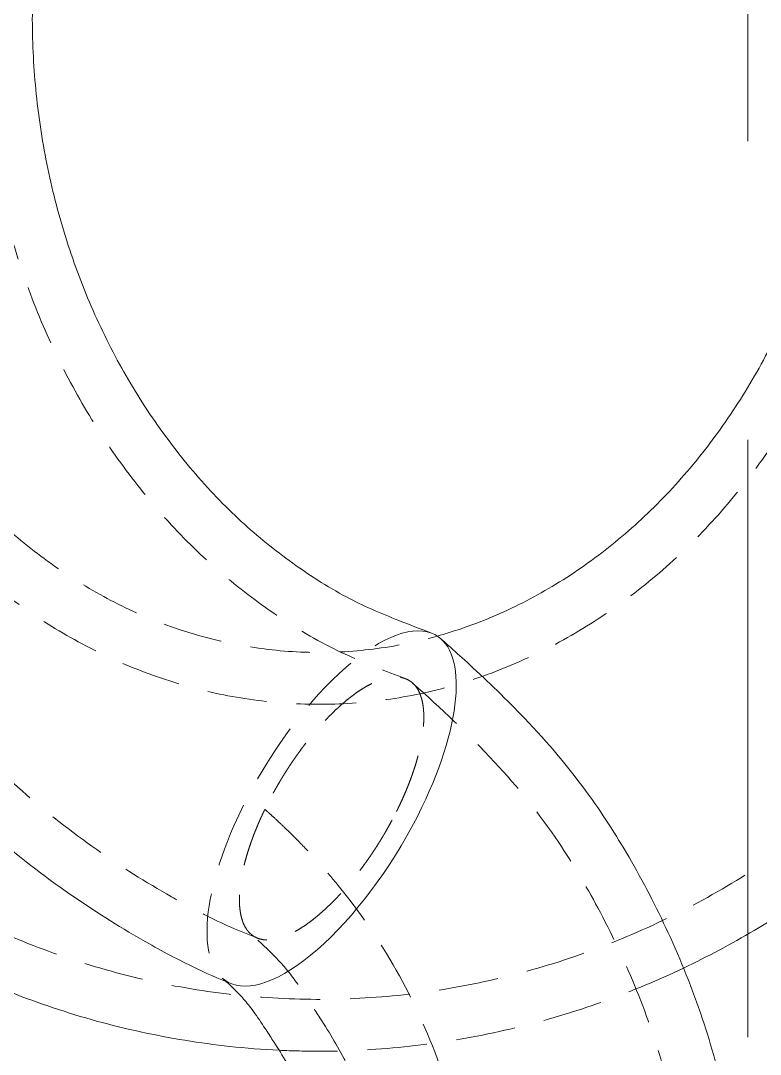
# Model space of a CAD drawing. Header units: millimetres. Extents: x -46397 to 283259, y -8690 to 23983.
# Drawn here: x 128287.3 to 128349.2, y 6925.8 to 7012.3 of the extents above; entities that cross this region are included whole.
import ezdxf

# ---------------------------------------------------------------- set-up
doc = ezdxf.new("R2010")
doc.units = ezdxf.units.MM
doc.linetypes.add('HIDDENX2', pattern=[0.75, 0.5, -0.25])

# ---------------------------------------------------------------- blocks, each defined once
blk = doc.blocks.new('A$C3d023de0')
at = {"color": 3, "linetype": 'HIDDENX2', "lineweight": 0, "ltscale": 100, "extrusion": (0, 1, 0)}
blk.add_line((600, 1954.614), (600, 454.614), dxfattribs=at)
blk = doc.blocks.new('q kjekjas ad')
at = {"color": 1, "linetype": 'HIDDENX2', "lineweight": 0, "ltscale": 10}
for start_param, end_param in [(3.211922, 4.950929), (-1.332257, 0.070329)]:
    blk.add_ellipse((-4434.788, 1698.754), major_axis=(-8.776, -14.477), ratio=0.389491, start_param=start_param, end_param=end_param, dxfattribs=at)
at = {"color": 2, "linetype": 'Continuous', "lineweight": 0, "ltscale": 10}
for start_param, end_param in [(1.809336, 3.211922), (0.070329, 1.809336)]:
    blk.add_ellipse((-4434.788, 1698.754), major_axis=(-8.776, -14.477), ratio=0.389491, start_param=start_param, end_param=end_param, dxfattribs=at)
for points, knots in [([(-4443.146, 1684.073), (-4444.282, 1684.508), (-4445.373, 1685.001), (-4447.857, 1686.21), (-4449.236, 1686.952), (-4452.672, 1688.923), (-4454.703, 1690.203), (-4458.901, 1693.117), (-4461.053, 1694.783), (-4465.042, 1698.245), (-4466.896, 1700.026), (-4470.516, 1703.829), (-4472.279, 1705.863), (-4475.637, 1710.126), (-4477.232, 1712.365), (-4480.171, 1716.944), (-4481.523, 1719.286), (-4484.025, 1724.106), (-4485.175, 1726.592), (-4487.262, 1731.682), (-4488.198, 1734.293), (-4489.833, 1739.582), (-4490.534, 1742.267), (-4491.696, 1747.68), (-4492.159, 1750.415), (-4492.843, 1755.907), (-4493.065, 1758.671), (-4493.268, 1764.194), (-4493.249, 1766.961), (-4492.968, 1772.456), (-4492.707, 1775.191), (-4491.948, 1780.604), (-4491.448, 1783.287), (-4490.217, 1788.565), (-4489.484, 1791.165), (-4487.795, 1796.255), (-4486.835, 1798.75), (-4484.704, 1803.6), (-4483.53, 1805.96), (-4480.978, 1810.518), (-4479.599, 1812.722), (-4476.654, 1816.943), (-4475.085, 1818.967), (-4471.778, 1822.804), (-4470.037, 1824.623), (-4466.405, 1828.036), (-4464.51, 1829.635), (-4460.594, 1832.585), (-4458.571, 1833.943), (-4454.417, 1836.402), (-4452.283, 1837.509), (-4447.939, 1839.452), (-4445.725, 1840.294), (-4441.241, 1841.706), (-4438.966, 1842.279), (-4434.392, 1843.148), (-4432.086, 1843.448), (-4427.468, 1843.77), (-4425.152, 1843.795), (-4420.54, 1843.572), (-4418.238, 1843.324), (-4413.677, 1842.559), (-4411.413, 1842.042), (-4406.947, 1840.745), (-4404.739, 1839.963), (-4400.412, 1838.146), (-4398.287, 1837.107), (-4394.14, 1834.786), (-4392.114, 1833.498), (-4388.19, 1830.691), (-4386.289, 1829.168), (-4382.628, 1825.902), (-4380.866, 1824.153), (-4377.509, 1820.457), (-4375.911, 1818.504), (-4372.895, 1814.414), (-4371.474, 1812.271), (-4368.832, 1807.827), (-4367.608, 1805.52), (-4365.37, 1800.769), (-4364.355, 1798.319), (-4362.548, 1793.308), (-4361.753, 1790.741), (-4360.396, 1785.524), (-4359.832, 1782.868), (-4358.94, 1777.496), (-4358.611, 1774.774), (-4358.195, 1769.303), (-4358.107, 1766.547), (-4358.172, 1761.031), (-4358.326, 1758.263), (-4358.875, 1752.757), (-4359.27, 1750.011), (-4360.297, 1744.568), (-4360.932, 1741.865), (-4362.432, 1736.54), (-4363.3, 1733.912), (-4365.26, 1728.758), (-4366.355, 1726.227), (-4368.76, 1721.295), (-4370.072, 1718.888), (-4372.899, 1714.231), (-4374.417, 1711.973), (-4377.641, 1707.635), (-4379.352, 1705.548), (-4382.943, 1701.576), (-4384.828, 1699.685), (-4388.751, 1696.119), (-4390.796, 1694.44), (-4395.013, 1691.318), (-4397.191, 1689.871), (-4401.353, 1687.405), (-4403.326, 1686.353), (-4405.336, 1685.395)], [0, 0, 0, 0, 3.736782, 3.736782, 8.690877, 8.690877, 16.285142, 16.285142, 24.7727, 24.7727, 32.741422, 32.741422, 41.031425, 41.031425, 49.425377, 49.425377, 57.629031, 57.629031, 65.89181, 65.89181, 74.223387, 74.223387, 82.53415, 82.53415, 90.835663, 90.835663, 99.143593, 99.143593, 107.458696, 107.458696, 115.761181, 115.761181, 124.069663, 124.069663, 132.364349, 132.364349, 140.660202, 140.660202, 148.934648, 148.934648, 157.19508, 157.19508, 165.431309, 165.431309, 173.630004, 173.630004, 181.794581, 181.794581, 189.902224, 189.902224, 197.967987, 197.967987, 205.972631, 205.972631, 213.938901, 213.938901, 221.860338, 221.860338, 229.761023, 229.761023, 237.650324, 237.650324, 245.544846, 245.544846, 253.465518, 253.465518, 261.415214, 261.415214, 269.417684, 269.417684, 277.461278, 277.461278, 285.56635, 285.56635, 293.710295, 293.710295, 301.905818, 301.905818, 310.129192, 310.129192, 318.383666, 318.383666, 326.65743, 326.65743, 334.941, 334.941, 343.241528, 343.241528, 351.539374, 351.539374, 359.849184, 359.849184, 368.153056, 368.153056, 376.465547, 376.465547, 384.771554, 384.771554, 393.080456, 393.080456, 401.381504, 401.381504, 409.674384, 409.674384, 417.958751, 417.958751, 426.22026, 426.22026, 434.468223, 434.468223, 442.681364, 442.681364, 449.750441, 449.750441, 449.750441, 449.750441]), ([(-4439.187, 1678.512), (-4440.568, 1678.579), (-4441.948, 1678.686), (-4445.822, 1679.106), (-4448.311, 1679.512), (-4453.239, 1680.59), (-4455.683, 1681.263), (-4460.492, 1682.869), (-4462.863, 1683.803), (-4467.512, 1685.921), (-4469.794, 1687.109), (-4474.239, 1689.721), (-4476.406, 1691.149), (-4480.606, 1694.231), (-4482.642, 1695.889), (-4486.556, 1699.413), (-4488.439, 1701.283), (-4492.03, 1705.214), (-4493.742, 1707.28), (-4496.976, 1711.581), (-4498.501, 1713.822), (-4501.344, 1718.448), (-4502.666, 1720.839), (-4505.094, 1725.746), (-4506.202, 1728.267), (-4508.19, 1733.403), (-4509.073, 1736.024), (-4510.604, 1741.337), (-4511.254, 1744.036), (-4512.314, 1749.474), (-4512.726, 1752.219), (-4513.308, 1757.726), (-4513.478, 1760.495), (-4513.576, 1766.018), (-4513.504, 1768.778), (-4513.12, 1774.263), (-4512.807, 1776.993), (-4511.945, 1782.384), (-4511.394, 1785.052), (-4510.063, 1790.292), (-4509.281, 1792.87), (-4507.496, 1797.917), (-4506.489, 1800.391), (-4504.261, 1805.198), (-4503.037, 1807.536), (-4500.396, 1812.024), (-4498.977, 1814.178), (-4495.966, 1818.299), (-4494.37, 1820.272), (-4490.982, 1824.056), (-4489.176, 1825.869), (-4485.461, 1829.192), (-4483.555, 1830.712), (-4479.643, 1833.541), (-4477.633, 1834.866), (-4473.961, 1836.974), (-4472.049, 1837.939), (-4470.541, 1838.519)], [487.002271, 487.002271, 487.002271, 487.002271, 491.446747, 491.446747, 499.52563, 499.52563, 507.620648, 507.620648, 515.724669, 515.724669, 523.86068, 523.86068, 532.015976, 532.015976, 540.207314, 540.207314, 548.422614, 548.422614, 556.665861, 556.665861, 564.932935, 564.932935, 573.211754, 573.211754, 581.511744, 581.511744, 589.811149, 589.811149, 598.125079, 598.125079, 606.432974, 606.432974, 614.747888, 614.747888, 623.056614, 623.056614, 631.370281, 631.370281, 639.675133, 639.675133, 647.964596, 647.964596, 656.270969, 656.270969, 664.572003, 664.572003, 672.78997, 672.78997, 680.981042, 680.981042, 689.309319, 689.309319, 697.364517, 697.364517, 705.44689, 705.44689, 711.420081, 711.420081, 711.420081, 711.420081]), ([(-4425.942, 1713.187), (-4425.272, 1713.375), (-4424.605, 1713.581), (-4422.2, 1714.401), (-4420.477, 1715.128), (-4417.13, 1716.829), (-4415.497, 1717.804), (-4412.357, 1719.977), (-4410.843, 1721.176), (-4407.959, 1723.778), (-4406.581, 1725.181), (-4403.985, 1728.168), (-4402.76, 1729.756), (-4400.487, 1733.083), (-4399.432, 1734.828), (-4397.513, 1738.442), (-4396.643, 1740.317), (-4395.102, 1744.164), (-4394.428, 1746.143), (-4393.288, 1750.162), (-4392.82, 1752.212), (-4392.096, 1756.337), (-4391.839, 1758.422), (-4391.54, 1762.587), (-4391.497, 1764.674), (-4391.621, 1768.81), (-4391.79, 1770.865), (-4392.33, 1774.9), (-4392.702, 1776.887), (-4393.639, 1780.75), (-4394.205, 1782.636), (-4395.513, 1786.269), (-4396.259, 1788.024), (-4397.904, 1791.366), (-4398.808, 1792.959), (-4400.749, 1795.957), (-4401.791, 1797.367), (-4403.986, 1799.986), (-4405.144, 1801.196), (-4407.549, 1803.401), (-4408.8, 1804.396), (-4411.37, 1806.165), (-4412.695, 1806.938), (-4415.407, 1808.261), (-4416.796, 1808.806), (-4419.625, 1809.664), (-4421.068, 1809.971), (-4423.992, 1810.34), (-4425.482, 1810.396), (-4428.479, 1810.244), (-4429.992, 1810.031), (-4432.996, 1809.33), (-4434.489, 1808.843), (-4437.409, 1807.602), (-4438.841, 1806.853), (-4441.602, 1805.108), (-4442.941, 1804.116), (-4445.491, 1801.913), (-4446.712, 1800.703), (-4449.013, 1798.085), (-4450.101, 1796.677), (-4452.123, 1793.681), (-4453.064, 1792.09), (-4454.775, 1788.756), (-4455.55, 1787.008), (-4456.915, 1783.388), (-4457.509, 1781.51), (-4458.501, 1777.657), (-4458.901, 1775.675), (-4459.495, 1771.647), (-4459.69, 1769.594), (-4459.869, 1765.461), (-4459.853, 1763.373), (-4459.607, 1759.202), (-4459.377, 1757.111), (-4458.706, 1752.971), (-4458.263, 1750.914), (-4457.175, 1746.878), (-4456.527, 1744.891), (-4455.038, 1741.02), (-4454.193, 1739.129), (-4452.328, 1735.497), (-4451.304, 1733.749), (-4449.094, 1730.41), (-4447.904, 1728.812), (-4445.369, 1725.778), (-4444.015, 1724.343), (-4441.236, 1721.749), (-4439.808, 1720.578), (-4436.771, 1718.362), (-4435.149, 1717.318), (-4432.157, 1715.719), (-4430.726, 1715.109), (-4428.279, 1714.142), (-4427.357, 1713.791), (-4426.43, 1713.435)], [163.287336, 163.287336, 163.287336, 163.287336, 165.834441, 165.834441, 172.520937, 172.520937, 179.121616, 179.121616, 185.621, 185.621, 192.040478, 192.040478, 198.407051, 198.407051, 204.732681, 204.732681, 211.031282, 211.031282, 217.321416, 217.321416, 223.60642, 223.60642, 229.887517, 229.887517, 236.171753, 236.171753, 242.462925, 242.462925, 248.75409, 248.75409, 255.051114, 255.051114, 261.366473, 261.366473, 267.692478, 267.692478, 274.049214, 274.049214, 280.468081, 280.468081, 286.95951, 286.95951, 293.571445, 293.571445, 300.370556, 300.370556, 307.368804, 307.368804, 314.577543, 314.577543, 321.915045, 321.915045, 329.192042, 329.192042, 336.276195, 336.276195, 343.137632, 343.137632, 349.795402, 349.795402, 356.306958, 356.306958, 362.734912, 362.734912, 369.104798, 369.104798, 375.432671, 375.432671, 381.747649, 381.747649, 388.052325, 388.052325, 394.344767, 394.344767, 400.638283, 400.638283, 406.926969, 406.926969, 413.208873, 413.208873, 419.506659, 419.506659, 425.777707, 425.777707, 432.075745, 432.075745, 438.487717, 438.487717, 444.689584, 444.689584, 451.256317, 451.256317, 456.953501, 456.953501, 460.240114, 460.240114, 460.240114, 460.240114]), ([(-4425.637, 1712.955), (-4425.635, 1712.953), (-4425.633, 1712.951), (-4425.624, 1712.943), (-4425.618, 1712.937), (-4425.591, 1712.914), (-4425.572, 1712.897), (-4425.493, 1712.827), (-4425.433, 1712.774), (-4425.197, 1712.564), (-4425.02, 1712.407), (-4424.312, 1711.773), (-4423.784, 1711.294), (-4421.683, 1709.357), (-4420.133, 1707.862), (-4416.709, 1704.285), (-4414.877, 1702.122), (-4411.956, 1698.06), (-4410.781, 1696.213), (-4408.51, 1692.252), (-4407.422, 1690.121), (-4405.371, 1685.597), (-4404.421, 1683.186), (-4402.852, 1678.394), (-4402.218, 1676.009), (-4401.233, 1671.28), (-4400.872, 1668.93), (-4400.299, 1663.983), (-4400.097, 1661.377), (-4399.96, 1657.799), (-4399.938, 1656.828), (-4399.938, 1655.857)], [0, 0, 0, 0, 0.009274, 0.009274, 0.037094, 0.037094, 0.120557, 0.120557, 0.370943, 0.370943, 1.122106, 1.122106, 3.375651, 3.375651, 10.139549, 10.139549, 18.798709, 18.798709, 25.468906, 25.468906, 32.743121, 32.743121, 40.570725, 40.570725, 47.980326, 47.980326, 55.10464, 55.10464, 62.937265, 62.937265, 65.849938, 65.849938, 65.849938, 65.849938]), ([(-4433.338, 1655.857), (-4433.338, 1659.031), (-4433.565, 1662.235), (-4434.531, 1667.202), (-4434.979, 1669.069), (-4436.108, 1672.648), (-4436.811, 1674.346), (-4438.296, 1677.104), (-4439.021, 1678.267), (-4439.999, 1679.78), (-4440.223, 1680.123), (-4440.792, 1680.993), (-4441.13, 1681.501), (-4441.715, 1682.285), (-4441.978, 1682.603), (-4442.667, 1683.367), (-4443.12, 1683.813), (-4443.603, 1684.252)], [0, 0, 0, 0, 9.523227, 9.523227, 15.302476, 15.302476, 21.030636, 21.030636, 25.367109, 25.367109, 26.629701, 26.629701, 28.557067, 28.557067, 30.165249, 30.165249, 32.488118, 32.488118, 32.488118, 32.488118])]:
    blk.add_open_spline(points, degree=3, knots=knots, dxfattribs=at)
at = {"color": 1, "linetype": 'HIDDENX2', "lineweight": 0, "ltscale": 10}
for points, knots in [([(-4440.971, 1687.89), (-4442.428, 1688.448), (-4443.995, 1689.138), (-4446.376, 1690.351), (-4447.295, 1690.849), (-4450.336, 1692.58), (-4452.417, 1693.892), (-4456.603, 1696.82), (-4458.698, 1698.461), (-4462.554, 1701.863), (-4464.336, 1703.605), (-4467.823, 1707.337), (-4469.524, 1709.341), (-4472.746, 1713.533), (-4474.267, 1715.729), (-4477.058, 1720.215), (-4478.337, 1722.507), (-4480.696, 1727.23), (-4481.777, 1729.667), (-4483.724, 1734.653), (-4484.59, 1737.209), (-4486.083, 1742.379), (-4486.714, 1744.999), (-4487.739, 1750.282), (-4488.134, 1752.951), (-4488.685, 1758.302), (-4488.842, 1760.991), (-4488.915, 1766.357), (-4488.831, 1769.041), (-4488.427, 1774.362), (-4488.106, 1777.006), (-4487.23, 1782.227), (-4486.673, 1784.809), (-4485.335, 1789.876), (-4484.552, 1792.367), (-4482.767, 1797.224), (-4481.764, 1799.597), (-4479.552, 1804.194), (-4478.34, 1806.425), (-4475.725, 1810.71), (-4474.32, 1812.771), (-4471.333, 1816.698), (-4469.748, 1818.57), (-4466.419, 1822.098), (-4464.672, 1823.759), (-4461.038, 1826.851), (-4459.146, 1828.285), (-4455.252, 1830.901), (-4453.244, 1832.089), (-4449.142, 1834.199), (-4447.043, 1835.126), (-4442.78, 1836.713), (-4440.61, 1837.375), (-4436.24, 1838.422), (-4434.033, 1838.811), (-4429.607, 1839.314), (-4427.383, 1839.429), (-4422.945, 1839.385), (-4420.724, 1839.227), (-4416.313, 1838.641), (-4414.117, 1838.211), (-4409.788, 1837.088), (-4407.647, 1836.393), (-4403.443, 1834.747), (-4401.376, 1833.793), (-4397.342, 1831.638), (-4395.37, 1830.433), (-4391.548, 1827.789), (-4389.695, 1826.345), (-4386.127, 1823.236), (-4384.409, 1821.564), (-4381.139, 1818.021), (-4379.585, 1816.146), (-4376.652, 1812.212), (-4375.271, 1810.147), (-4372.706, 1805.857), (-4371.519, 1803.627), (-4369.35, 1799.028), (-4368.368, 1796.653), (-4366.623, 1791.792), (-4365.858, 1789.299), (-4364.557, 1784.231), (-4364.02, 1781.648), (-4363.18, 1776.425), (-4362.876, 1773.777), (-4362.507, 1768.455), (-4362.441, 1765.775), (-4362.549, 1760.412), (-4362.723, 1757.722), (-4363.31, 1752.372), (-4363.722, 1749.706), (-4364.783, 1744.428), (-4365.432, 1741.808), (-4366.959, 1736.654), (-4367.838, 1734.112), (-4369.817, 1729.139), (-4370.919, 1726.701), (-4373.334, 1721.958), (-4374.649, 1719.648), (-4377.475, 1715.191), (-4378.989, 1713.037), (-4382.199, 1708.91), (-4383.9, 1706.932), (-4387.462, 1703.183), (-4389.328, 1701.406), (-4393.208, 1698.071), (-4395.228, 1696.508), (-4399.396, 1693.617), (-4401.549, 1692.286), (-4405.956, 1689.878), (-4408.216, 1688.796), (-4412.812, 1686.896), (-4415.154, 1686.074), (-4419.886, 1684.703), (-4422.282, 1684.149), (-4427.103, 1683.315), (-4429.535, 1683.034), (-4434.395, 1682.744), (-4436.83, 1682.736), (-4441.685, 1682.99), (-4444.112, 1683.254), (-4448.922, 1684.051), (-4451.311, 1684.584), (-4456.025, 1685.912), (-4458.355, 1686.71), (-4462.929, 1688.558), (-4465.179, 1689.612), (-4469.569, 1691.963), (-4471.714, 1693.262), (-4475.876, 1696.092), (-4477.899, 1697.627), (-4481.793, 1700.909), (-4483.668, 1702.661), (-4487.255, 1706.362), (-4488.969, 1708.318), (-4492.21, 1712.401), (-4493.74, 1714.533), (-4496.6, 1718.949), (-4497.933, 1721.237), (-4500.386, 1725.941), (-4501.51, 1728.363), (-4503.533, 1733.307), (-4504.436, 1735.835), (-4506.012, 1740.969), (-4506.686, 1743.581), (-4507.798, 1748.849), (-4508.237, 1751.512), (-4508.876, 1756.858), (-4509.077, 1759.549), (-4509.238, 1764.918), (-4509.198, 1767.603), (-4508.882, 1772.938), (-4508.604, 1775.596), (-4507.813, 1780.843), (-4507.3, 1783.44), (-4506.045, 1788.538), (-4505.303, 1791.045), (-4503.599, 1795.95), (-4502.635, 1798.354), (-4500.496, 1803.018), (-4499.318, 1805.285), (-4496.774, 1809.628), (-4495.405, 1811.709), (-4492.497, 1815.687), (-4490.955, 1817.589), (-4487.676, 1821.23), (-4485.929, 1822.971), (-4482.332, 1826.147), (-4480.489, 1827.593), (-4476.669, 1830.309), (-4474.69, 1831.591), (-4471.887, 1833.133), (-4471.161, 1833.508), (-4469.998, 1834.048), (-4469.582, 1834.23), (-4469.053, 1834.439), (-4468.963, 1834.473), (-4468.759, 1834.552), (-4468.633, 1834.601), (-4468.387, 1834.695), (-4468.267, 1834.741), (-4468.148, 1834.787)], [0, 0, 0, 0, 5.168767, 5.168767, 8.494414, 8.494414, 16.316634, 16.316634, 24.651506, 24.651506, 32.400611, 32.400611, 40.514911, 40.514911, 48.681598, 48.681598, 56.646036, 56.646036, 64.687646, 64.687646, 72.78762, 72.78762, 80.857924, 80.857924, 88.931761, 88.931761, 97.008113, 97.008113, 105.092506, 105.092506, 113.163775, 113.163775, 121.239416, 121.239416, 129.306948, 129.306948, 137.363803, 137.363803, 145.414438, 145.414438, 153.436933, 153.436933, 161.446436, 161.446436, 169.424804, 169.424804, 177.382569, 177.382569, 185.287582, 185.287582, 193.143438, 193.143438, 200.962432, 200.962432, 208.732506, 208.732506, 216.485728, 216.485728, 224.222502, 224.222502, 231.962094, 231.962094, 239.706495, 239.706495, 247.48316, 247.48316, 255.306263, 255.306263, 263.175714, 263.175714, 271.106766, 271.106766, 279.046392, 279.046392, 287.026008, 287.026008, 295.026826, 295.026826, 303.058301, 303.058301, 311.105773, 311.105773, 319.16225, 319.16225, 327.234982, 327.234982, 335.30307, 335.30307, 343.383544, 343.383544, 351.456769, 351.456769, 359.537456, 359.537456, 367.613105, 367.613105, 375.685896, 375.685896, 383.756708, 383.756708, 391.811423, 391.811423, 399.862187, 399.862187, 407.88606, 407.88606, 415.909143, 415.909143, 423.921172, 423.921172, 431.906713, 431.906713, 439.863748, 439.863748, 447.786791, 447.786791, 455.69731, 455.69731, 463.587166, 463.587166, 471.485972, 471.485972, 479.379216, 479.379216, 487.285305, 487.285305, 495.213501, 495.213501, 503.158951, 503.158951, 511.137958, 511.137958, 519.134367, 519.134367, 527.168319, 527.168319, 535.207925, 535.207925, 543.255555, 543.255555, 551.314602, 551.314602, 559.380076, 559.380076, 567.460405, 567.460405, 575.535204, 575.535204, 583.62058, 583.62058, 591.696832, 591.696832, 599.782144, 599.782144, 607.857629, 607.857629, 615.919222, 615.919222, 623.99819, 623.99819, 632.072605, 632.072605, 640.064771, 640.064771, 648.044076, 648.044076, 656.165248, 656.165248, 664.016637, 664.016637, 672.032002, 672.032002, 674.758867, 674.758867, 676.232648, 676.232648, 676.543742, 676.543742, 677.043742, 677.043742, 677.517039, 677.517039, 677.517039, 677.517039]), ([(-4454.567, 1813.535), (-4456.198, 1812.922), (-4457.755, 1812.388), (-4460.06, 1811.403), (-4460.985, 1810.933), (-4463.026, 1809.727), (-4464.111, 1808.994), (-4466.442, 1807.244), (-4467.679, 1806.2), (-4470.211, 1803.781), (-4471.502, 1802.368), (-4473.879, 1799.394), (-4474.975, 1797.843), (-4477.03, 1794.546), (-4477.99, 1792.79), (-4479.717, 1789.14), (-4480.49, 1787.242), (-4481.835, 1783.34), (-4482.411, 1781.33), (-4483.361, 1777.219), (-4483.736, 1775.11), (-4484.27, 1770.842), (-4484.43, 1768.675), (-4484.533, 1764.323), (-4484.475, 1762.129), (-4484.142, 1757.756), (-4483.865, 1755.568), (-4483.096, 1751.241), (-4482.603, 1749.094), (-4481.408, 1744.878), (-4480.703, 1742.802), (-4479.097, 1738.763), (-4478.192, 1736.792), (-4476.198, 1732.989), (-4475.104, 1731.15), (-4472.748, 1727.637), (-4471.481, 1725.957), (-4468.797, 1722.785), (-4467.376, 1721.29), (-4464.414, 1718.517), (-4462.868, 1717.235), (-4459.669, 1714.892), (-4458.01, 1713.829), (-4454.602, 1711.938), (-4452.847, 1711.108), (-4449.264, 1709.694), (-4447.429, 1709.11), (-4443.705, 1708.198), (-4441.81, 1707.872), (-4437.995, 1707.488), (-4436.068, 1707.431), (-4432.239, 1707.589), (-4430.326, 1707.805), (-4426.537, 1708.504), (-4424.654, 1708.989), (-4420.956, 1710.222), (-4419.133, 1710.971), (-4415.587, 1712.715), (-4413.856, 1713.713), (-4410.518, 1715.933), (-4408.905, 1717.158), (-4405.822, 1719.813), (-4404.346, 1721.245), (-4401.544, 1724.303), (-4400.213, 1725.935), (-4397.728, 1729.358), (-4396.57, 1731.154), (-4394.445, 1734.88), (-4393.474, 1736.815), (-4391.735, 1740.789), (-4390.963, 1742.836), (-4389.631, 1747), (-4389.069, 1749.126), (-4388.161, 1753.418), (-4387.814, 1755.592), (-4387.338, 1759.949), (-4387.21, 1762.141), (-4387.171, 1766.496), (-4387.26, 1768.669), (-4387.652, 1772.954), (-4387.955, 1775.076), (-4388.766, 1779.229), (-4389.276, 1781.268), (-4390.486, 1785.223), (-4391.19, 1787.147), (-4392.772, 1790.844), (-4393.655, 1792.624), (-4395.579, 1796.014), (-4396.624, 1797.628), (-4398.852, 1800.661), (-4400.04, 1802.085), (-4402.534, 1804.724), (-4403.846, 1805.943), (-4406.56, 1808.149), (-4407.966, 1809.139), (-4410.84, 1810.878), (-4412.314, 1811.629), (-4415.324, 1812.897), (-4416.867, 1813.411), (-4420.007, 1814.194), (-4421.61, 1814.459), (-4424.85, 1814.728), (-4426.497, 1814.728), (-4429.776, 1814.456), (-4431.41, 1814.184), (-4434.639, 1813.37), (-4436.239, 1812.828), (-4439.37, 1811.479), (-4440.905, 1810.675), (-4443.872, 1808.821), (-4445.311, 1807.773), (-4448.06, 1805.457), (-4449.376, 1804.189), (-4451.866, 1801.453), (-4453.046, 1799.984), (-4455.251, 1796.859), (-4456.282, 1795.198), (-4458.169, 1791.72), (-4459.029, 1789.897), (-4460.559, 1786.124), (-4461.232, 1784.168), (-4462.377, 1780.155), (-4462.851, 1778.091), (-4463.588, 1773.897), (-4463.852, 1771.759), (-4464.165, 1767.448), (-4464.214, 1765.267), (-4464.093, 1760.9), (-4463.923, 1758.706), (-4463.366, 1754.352), (-4462.977, 1752.183), (-4461.988, 1747.911), (-4461.386, 1745.8), (-4459.979, 1741.668), (-4459.17, 1739.64), (-4457.36, 1735.713), (-4456.357, 1733.808), (-4454.176, 1730.16), (-4452.997, 1728.409), (-4450.466, 1725.054), (-4449.106, 1723.444), (-4446.265, 1720.458), (-4444.78, 1719.078), (-4441.71, 1716.554), (-4440.123, 1715.394), (-4436.81, 1713.258), (-4435.1, 1712.316), (-4431.82, 1710.847), (-4430.232, 1710.241), (-4428.612, 1709.62)], [0, 0, 0, 0, 6.30713, 6.30713, 10.966631, 10.966631, 16.138407, 16.138407, 22.29993, 22.29993, 29.281588, 29.281588, 35.906338, 35.906338, 42.634985, 42.634985, 49.293585, 49.293585, 55.901003, 55.901003, 62.520485, 62.520485, 69.122363, 69.122363, 75.718977, 75.718977, 82.313008, 82.313008, 88.902967, 88.902967, 95.496054, 95.496054, 102.086791, 102.086791, 108.683859, 108.683859, 115.296048, 115.296048, 121.921947, 121.921947, 128.533978, 128.533978, 135.188887, 135.188887, 141.898775, 141.898775, 148.684493, 148.684493, 155.537754, 155.537754, 162.425805, 162.425805, 169.317531, 169.317531, 176.217445, 176.217445, 183.082333, 183.082333, 189.882629, 189.882629, 196.599059, 196.599059, 203.252775, 203.252775, 209.917007, 209.917007, 216.548865, 216.548865, 223.15731, 223.15731, 229.753444, 229.753444, 236.337816, 236.337816, 242.918551, 242.918551, 249.501619, 249.501619, 256.083177, 256.083177, 262.667457, 262.667457, 269.259488, 269.259488, 275.855242, 275.855242, 282.462702, 282.462702, 289.09691, 289.09691, 295.759848, 295.759848, 302.475545, 302.475545, 309.239767, 309.239767, 316.05208, 316.05208, 323.010985, 323.010985, 330.129198, 330.129198, 337.351702, 337.351702, 344.582112, 344.582112, 351.799427, 351.799427, 358.922989, 358.922989, 365.899154, 365.899154, 372.724439, 372.724439, 379.442886, 379.442886, 386.141806, 386.141806, 392.802593, 392.802593, 399.43088, 399.43088, 406.044963, 406.044963, 412.641735, 412.641735, 419.232351, 419.232351, 425.823933, 425.823933, 432.409041, 432.409041, 438.989506, 438.989506, 445.585943, 445.585943, 452.17636, 452.17636, 458.74408, 458.74408, 465.424204, 465.424204, 472.030966, 472.030966, 478.558677, 478.558677, 485.372271, 485.372271, 491.129607, 491.129607, 491.129607, 491.129607]), ([(-4452.153, 1809.805), (-4452.154, 1809.805), (-4452.156, 1809.804), (-4452.161, 1809.802), (-4452.165, 1809.801), (-4452.181, 1809.795), (-4452.193, 1809.79), (-4452.24, 1809.772), (-4452.276, 1809.758), (-4452.418, 1809.704), (-4452.524, 1809.663), (-4452.95, 1809.502), (-4453.267, 1809.383), (-4454.527, 1808.916), (-4455.449, 1808.586), (-4457.111, 1807.95), (-4457.82, 1807.649), (-4459.242, 1806.929), (-4460.018, 1806.473), (-4461.706, 1805.369), (-4462.623, 1804.701), (-4464.735, 1803.007), (-4465.91, 1801.935), (-4468.248, 1799.491), (-4469.409, 1798.097), (-4471.535, 1795.175), (-4472.51, 1793.658), (-4474.322, 1790.427), (-4475.16, 1788.703), (-4476.641, 1785.142), (-4477.29, 1783.3), (-4478.397, 1779.512), (-4478.858, 1777.557), (-4479.577, 1773.569), (-4479.837, 1771.528), (-4480.143, 1767.412), (-4480.192, 1765.329), (-4480.076, 1761.159), (-4479.91, 1759.062), (-4479.368, 1754.901), (-4478.989, 1752.827), (-4478.026, 1748.747), (-4477.439, 1746.734), (-4476.07, 1742.807), (-4475.284, 1740.885), (-4473.529, 1737.171), (-4472.556, 1735.371), (-4470.446, 1731.931), (-4469.304, 1730.284), (-4466.874, 1727.174), (-4465.581, 1725.704), (-4462.867, 1722.963), (-4461.439, 1721.687), (-4458.479, 1719.355), (-4456.94, 1718.294), (-4453.777, 1716.404), (-4452.144, 1715.572), (-4448.809, 1714.145), (-4447.099, 1713.552), (-4443.628, 1712.617), (-4441.861, 1712.276), (-4438.299, 1711.856), (-4436.496, 1711.778), (-4432.888, 1711.892), (-4431.076, 1712.085), (-4428.161, 1712.619), (-4427.048, 1712.877), (-4425.942, 1713.187)], [0, 0, 0, 0, 0.005003, 0.005003, 0.020013, 0.020013, 0.065041, 0.065041, 0.200125, 0.200125, 0.605381, 0.605381, 1.821241, 1.821241, 5.480629, 5.480629, 9.404795, 9.404795, 13.391554, 13.391554, 18.00911, 18.00911, 24.300435, 24.300435, 31.036234, 31.036234, 37.386162, 37.386162, 43.846045, 43.846045, 50.174686, 50.174686, 56.491476, 56.491476, 62.814994, 62.814994, 69.114278, 69.114278, 75.41279, 75.41279, 81.71165, 81.71165, 88.001329, 88.001329, 94.287743, 94.287743, 100.583463, 100.583463, 106.879831, 106.879831, 113.188751, 113.188751, 119.540681, 119.540681, 125.932795, 125.932795, 132.389784, 132.389784, 138.943909, 138.943909, 145.585659, 145.585659, 152.307579, 152.307579, 159.080126, 159.080126, 163.287336, 163.287336, 163.287336, 163.287336]), ([(-4429.354, 1698.513), (-4429.331, 1698.56), (-4429.308, 1698.606), (-4429.285, 1698.652), (-4429.257, 1698.71), (-4429.228, 1698.768), (-4429.201, 1698.825), (-4429.148, 1698.933), (-4429.095, 1699.043), (-4429.043, 1699.155), (-4428.991, 1699.265), (-4428.94, 1699.377), (-4428.888, 1699.49), (-4428.837, 1699.604), (-4428.786, 1699.719), (-4428.735, 1699.835), (-4428.688, 1699.942), (-4428.642, 1700.05), (-4428.596, 1700.16), (-4428.549, 1700.269), (-4428.503, 1700.38), (-4428.458, 1700.492), (-4428.412, 1700.604), (-4428.367, 1700.717), (-4428.323, 1700.831), (-4428.281, 1700.937), (-4428.24, 1701.044), (-4428.2, 1701.152), (-4428.189, 1701.18), (-4428.179, 1701.208), (-4428.168, 1701.237), (-4428.139, 1701.317), (-4428.109, 1701.397), (-4428.08, 1701.478), (-4428.041, 1701.588), (-4428.002, 1701.698), (-4427.965, 1701.81), (-4427.929, 1701.914), (-4427.895, 1702.018), (-4427.861, 1702.123), (-4427.827, 1702.229), (-4427.793, 1702.334), (-4427.761, 1702.441), (-4427.728, 1702.547), (-4427.696, 1702.655), (-4427.665, 1702.762), (-4427.639, 1702.852), (-4427.614, 1702.943), (-4427.589, 1703.034), (-4427.565, 1703.121), (-4427.542, 1703.209), (-4427.52, 1703.297), (-4427.516, 1703.311), (-4427.512, 1703.326), (-4427.508, 1703.34), (-4427.464, 1703.515), (-4427.422, 1703.691), (-4427.383, 1703.867), (-4427.379, 1703.886), (-4427.375, 1703.905), (-4427.37, 1703.924), (-4427.365, 1703.949), (-4427.36, 1703.973), (-4427.355, 1703.997), (-4427.323, 1704.145), (-4427.294, 1704.293), (-4427.267, 1704.441), (-4427.263, 1704.464), (-4427.259, 1704.487), (-4427.254, 1704.511), (-4427.225, 1704.678), (-4427.198, 1704.846), (-4427.175, 1705.012), (-4427.172, 1705.036), (-4427.169, 1705.06), (-4427.166, 1705.083), (-4427.144, 1705.246), (-4427.126, 1705.409), (-4427.111, 1705.57), (-4427.109, 1705.596), (-4427.107, 1705.623), (-4427.104, 1705.649), (-4427.092, 1705.807), (-4427.082, 1705.963), (-4427.077, 1706.117), (-4427.076, 1706.146), (-4427.075, 1706.175), (-4427.075, 1706.204), (-4427.071, 1706.359), (-4427.072, 1706.511), (-4427.077, 1706.661), (-4427.078, 1706.694), (-4427.079, 1706.728), (-4427.081, 1706.761), (-4427.081, 1706.766), (-4427.081, 1706.771), (-4427.082, 1706.776), (-4427.087, 1706.886), (-4427.095, 1706.994), (-4427.106, 1707.101), (-4427.12, 1707.237), (-4427.138, 1707.371), (-4427.16, 1707.5), (-4427.162, 1707.507), (-4427.163, 1707.514), (-4427.164, 1707.521), (-4427.166, 1707.53), (-4427.167, 1707.539), (-4427.169, 1707.548), (-4427.191, 1707.666), (-4427.216, 1707.781), (-4427.245, 1707.893), (-4427.277, 1708.013), (-4427.313, 1708.129), (-4427.354, 1708.24), (-4427.395, 1708.352), (-4427.441, 1708.458), (-4427.491, 1708.56), (-4427.539, 1708.656), (-4427.592, 1708.748), (-4427.649, 1708.834), (-4427.671, 1708.868), (-4427.694, 1708.9), (-4427.717, 1708.932), (-4427.72, 1708.936), (-4427.723, 1708.94), (-4427.726, 1708.944), (-4427.761, 1708.99), (-4427.797, 1709.034), (-4427.834, 1709.077), (-4427.9, 1709.152), (-4427.971, 1709.221), (-4428.046, 1709.285), (-4428.118, 1709.347), (-4428.195, 1709.403), (-4428.276, 1709.453), (-4428.356, 1709.503), (-4428.441, 1709.548), (-4428.529, 1709.586), (-4428.618, 1709.625), (-4428.71, 1709.657), (-4428.805, 1709.683), (-4428.905, 1709.711), (-4429.008, 1709.731), (-4429.115, 1709.745), (-4429.222, 1709.758), (-4429.333, 1709.764), (-4429.448, 1709.764), (-4429.454, 1709.764), (-4429.46, 1709.763), (-4429.466, 1709.763), (-4429.575, 1709.762), (-4429.687, 1709.754), (-4429.801, 1709.74), (-4429.919, 1709.725), (-4430.039, 1709.704), (-4430.161, 1709.676), (-4430.172, 1709.674), (-4430.182, 1709.672), (-4430.192, 1709.669), (-4430.316, 1709.641), (-4430.442, 1709.606), (-4430.57, 1709.564), (-4430.58, 1709.561), (-4430.59, 1709.558), (-4430.601, 1709.554), (-4430.73, 1709.512), (-4430.861, 1709.464), (-4430.993, 1709.409), (-4431.003, 1709.405), (-4431.013, 1709.401), (-4431.023, 1709.397), (-4431.158, 1709.341), (-4431.294, 1709.279), (-4431.432, 1709.211), (-4431.443, 1709.206), (-4431.454, 1709.2), (-4431.466, 1709.194), (-4431.605, 1709.125), (-4431.745, 1709.05), (-4431.886, 1708.969), (-4431.896, 1708.963), (-4431.907, 1708.957), (-4431.918, 1708.951), (-4431.942, 1708.937), (-4431.967, 1708.922), (-4431.992, 1708.908), (-4432.004, 1708.901), (-4432.015, 1708.894), (-4432.026, 1708.887), (-4432.133, 1708.824), (-4432.24, 1708.757), (-4432.347, 1708.688), (-4432.357, 1708.682), (-4432.366, 1708.675), (-4432.376, 1708.669), (-4432.519, 1708.576), (-4432.663, 1708.477), (-4432.807, 1708.373), (-4432.823, 1708.362), (-4432.84, 1708.35), (-4432.856, 1708.338), (-4433.002, 1708.232), (-4433.147, 1708.122), (-4433.292, 1708.008), (-4433.307, 1707.996), (-4433.322, 1707.984), (-4433.337, 1707.973), (-4433.473, 1707.865), (-4433.608, 1707.753), (-4433.743, 1707.639), (-4433.754, 1707.63), (-4433.764, 1707.621), (-4433.775, 1707.612), (-4433.788, 1707.601), (-4433.801, 1707.59), (-4433.814, 1707.578), (-4433.969, 1707.445), (-4434.123, 1707.308), (-4434.276, 1707.167), (-4434.289, 1707.155), (-4434.302, 1707.143), (-4434.315, 1707.131), (-4434.462, 1706.995), (-4434.607, 1706.856), (-4434.752, 1706.714), (-4434.76, 1706.706), (-4434.768, 1706.698), (-4434.776, 1706.69), (-4434.781, 1706.685), (-4434.786, 1706.68), (-4434.791, 1706.675), (-4434.796, 1706.67), (-4434.801, 1706.665), (-4434.806, 1706.661), (-4434.967, 1706.5), (-4435.127, 1706.336), (-4435.285, 1706.17), (-4435.415, 1706.032), (-4435.543, 1705.893), (-4435.67, 1705.752), (-4435.705, 1705.714), (-4435.739, 1705.676), (-4435.773, 1705.637), (-4435.901, 1705.494), (-4436.027, 1705.349), (-4436.151, 1705.203), (-4436.182, 1705.167), (-4436.213, 1705.131), (-4436.243, 1705.094), (-4436.368, 1704.946), (-4436.491, 1704.797), (-4436.611, 1704.648), (-4436.638, 1704.614), (-4436.665, 1704.581), (-4436.692, 1704.547), (-4436.794, 1704.419), (-4436.894, 1704.291), (-4436.993, 1704.164), (-4437, 1704.154), (-4437.008, 1704.144), (-4437.016, 1704.134), (-4437.068, 1704.066), (-4437.12, 1703.998), (-4437.171, 1703.93), (-4437.186, 1703.91), (-4437.202, 1703.889), (-4437.217, 1703.869), (-4437.31, 1703.746), (-4437.401, 1703.622), (-4437.49, 1703.499), (-4437.535, 1703.437), (-4437.58, 1703.375), (-4437.625, 1703.313), (-4437.653, 1703.273), (-4437.681, 1703.234), (-4437.709, 1703.194), (-4437.787, 1703.085), (-4437.863, 1702.975), (-4437.939, 1702.865), (-4437.978, 1702.808), (-4438.018, 1702.751), (-4438.057, 1702.693), (-4438.126, 1702.59), (-4438.196, 1702.487), (-4438.264, 1702.384), (-4438.333, 1702.28), (-4438.401, 1702.175), (-4438.467, 1702.072), (-4438.483, 1702.047), (-4438.499, 1702.022), (-4438.515, 1701.998), (-4438.583, 1701.892), (-4438.649, 1701.787), (-4438.713, 1701.684), (-4438.78, 1701.578), (-4438.844, 1701.474), (-4438.907, 1701.371), (-4438.915, 1701.358), (-4438.923, 1701.344), (-4438.931, 1701.331), (-4438.968, 1701.269), (-4439.005, 1701.209), (-4439.041, 1701.149), (-4439.051, 1701.132), (-4439.061, 1701.115), (-4439.071, 1701.098), (-4439.088, 1701.07), (-4439.105, 1701.041), (-4439.122, 1701.013), (-4439.181, 1700.914), (-4439.238, 1700.817), (-4439.292, 1700.723), (-4439.324, 1700.667), (-4439.356, 1700.612), (-4439.387, 1700.558), (-4439.418, 1700.503), (-4439.449, 1700.449), (-4439.48, 1700.394), (-4439.511, 1700.339), (-4439.542, 1700.284), (-4439.573, 1700.227), (-4439.605, 1700.17), (-4439.637, 1700.112), (-4439.67, 1700.051), (-4439.701, 1699.994), (-4439.733, 1699.936), (-4439.766, 1699.874), (-4439.798, 1699.815), (-4439.831, 1699.753), (-4439.865, 1699.688), (-4439.871, 1699.677), (-4439.877, 1699.666), (-4439.883, 1699.654), (-4439.908, 1699.607), (-4439.934, 1699.557), (-4439.96, 1699.507), (-4439.986, 1699.457), (-4440.012, 1699.407), (-4440.038, 1699.357), (-4440.064, 1699.307), (-4440.089, 1699.258), (-4440.113, 1699.21), (-4440.139, 1699.158), (-4440.164, 1699.108), (-4440.188, 1699.061), (-4440.215, 1699.008), (-4440.24, 1698.957), (-4440.262, 1698.912), (-4440.272, 1698.893), (-4440.281, 1698.874), (-4440.29, 1698.857), (-4440.293, 1698.85), (-4440.296, 1698.844), (-4440.299, 1698.838), (-4440.322, 1698.792), (-4440.34, 1698.755), (-4440.353, 1698.728)], [0.4929321, 0.4929321, 0.4929321, 0.4929321, 0.4960142, 0.4960142, 0.4960142, 0.4999114, 0.4999114, 0.4999114, 0.507314, 0.507314, 0.507314, 0.514612, 0.514612, 0.514612, 0.5219099, 0.5219099, 0.5219099, 0.5286251, 0.5286251, 0.5286251, 0.5353403, 0.5353403, 0.5353403, 0.5420555, 0.5420555, 0.5420555, 0.5482745, 0.5482745, 0.5482745, 0.5499026, 0.5499026, 0.5499026, 0.5544935, 0.5544935, 0.5544935, 0.5607125, 0.5607125, 0.5607125, 0.5665046, 0.5665046, 0.5665046, 0.5722968, 0.5722968, 0.5722968, 0.5780889, 0.5780889, 0.5780889, 0.5829496, 0.5829496, 0.5829496, 0.5876307, 0.5876307, 0.5876307, 0.5883966, 0.5883966, 0.5883966, 0.5977002, 0.5977002, 0.5977002, 0.5987044, 0.5987044, 0.5987044, 0.5999898, 0.5999898, 0.5999898, 0.6077847, 0.6077847, 0.6077847, 0.6090121, 0.6090121, 0.6090121, 0.6178482, 0.6178482, 0.6178482, 0.6191012, 0.6191012, 0.6191012, 0.6277613, 0.6277613, 0.6277613, 0.6291903, 0.6291903, 0.6291903, 0.6376878, 0.6376878, 0.6376878, 0.6392794, 0.6392794, 0.6392794, 0.6478435, 0.6478435, 0.6478435, 0.649766, 0.649766, 0.649766, 0.6500447, 0.6500447, 0.6500447, 0.6564076, 0.6564076, 0.6564076, 0.6645392, 0.6645392, 0.6645392, 0.6649718, 0.6649718, 0.6649718, 0.665535, 0.665535, 0.665535, 0.6729976, 0.6729976, 0.6729976, 0.6810234, 0.6810234, 0.6810234, 0.6890492, 0.6890492, 0.6890492, 0.6966852, 0.6966852, 0.6966852, 0.6996402, 0.6996402, 0.6996402, 0.7000201, 0.7000201, 0.7000201, 0.7043211, 0.7043211, 0.7043211, 0.7119571, 0.7119571, 0.7119571, 0.7193586, 0.7193586, 0.7193586, 0.72676, 0.72676, 0.72676, 0.7341615, 0.7341615, 0.7341615, 0.7418506, 0.7418506, 0.7418506, 0.7495397, 0.7495397, 0.7495397, 0.7499483, 0.7499483, 0.7499483, 0.7572288, 0.7572288, 0.7572288, 0.7646742, 0.7646742, 0.7646742, 0.7653017, 0.7653017, 0.7653017, 0.7727711, 0.7727711, 0.7727711, 0.7733747, 0.7733747, 0.7733747, 0.7808777, 0.7808777, 0.7808777, 0.7814476, 0.7814476, 0.7814476, 0.7890489, 0.7890489, 0.7890489, 0.7896784, 0.7896784, 0.7896784, 0.7973372, 0.7973372, 0.7973372, 0.7979091, 0.7979091, 0.7979091, 0.7992543, 0.7992543, 0.7992543, 0.7998746, 0.7998746, 0.7998746, 0.8056332, 0.8056332, 0.8056332, 0.8061398, 0.8061398, 0.8061398, 0.8138365, 0.8138365, 0.8138365, 0.8147176, 0.8147176, 0.8147176, 0.8224983, 0.8224983, 0.8224983, 0.8232953, 0.8232953, 0.8232953, 0.8305948, 0.8305948, 0.8305948, 0.8311677, 0.8311677, 0.8311677, 0.8318731, 0.8318731, 0.8318731, 0.8402922, 0.8402922, 0.8402922, 0.8410036, 0.8410036, 0.8410036, 0.849117, 0.849117, 0.849117, 0.8495668, 0.8495668, 0.8495668, 0.8498658, 0.8498658, 0.8498658, 0.850134, 0.850134, 0.850134, 0.8592645, 0.8592645, 0.8592645, 0.8668119, 0.8668119, 0.8668119, 0.8688692, 0.8688692, 0.8688692, 0.8765507, 0.8765507, 0.8765507, 0.8784738, 0.8784738, 0.8784738, 0.8863055, 0.8863055, 0.8863055, 0.8880784, 0.8880784, 0.8880784, 0.8948188, 0.8948188, 0.8948188, 0.8953422, 0.8953422, 0.8953422, 0.8989264, 0.8989264, 0.8989264, 0.9000021, 0.9000021, 0.9000021, 0.906501, 0.906501, 0.906501, 0.9097745, 0.9097745, 0.9097745, 0.911861, 0.911861, 0.911861, 0.9176165, 0.9176165, 0.9176165, 0.9206225, 0.9206225, 0.9206225, 0.9260111, 0.9260111, 0.9260111, 0.9314918, 0.9314918, 0.9314918, 0.932808, 0.932808, 0.932808, 0.9384333, 0.9384333, 0.9384333, 0.9442295, 0.9442295, 0.9442295, 0.9449935, 0.9449935, 0.9449935, 0.9484996, 0.9484996, 0.9484996, 0.9494958, 0.9494958, 0.9494958, 0.9511744, 0.9511744, 0.9511744, 0.957179, 0.957179, 0.957179, 0.9607735, 0.9607735, 0.9607735, 0.964368, 0.964368, 0.964368, 0.9679625, 0.9679625, 0.9679625, 0.9715569, 0.9715569, 0.9715569, 0.9749277, 0.9749277, 0.9749277, 0.9781797, 0.9781797, 0.9781797, 0.9787459, 0.9787459, 0.9787459, 0.9811106, 0.9811106, 0.9811106, 0.9834756, 0.9834756, 0.9834756, 0.9858306, 0.9858306, 0.9858306, 0.9883542, 0.9883542, 0.9883542, 0.9912253, 0.9912253, 0.9912253, 0.9924533, 0.9924533, 0.9924533, 0.9929153, 0.9929153, 0.9929153, 0.9962744, 0.9962744, 0.9962744, 0.9962744]), ([(-4428.01, 1709.251), (-4425.655, 1707.153), (-4423.343, 1704.984), (-4419.215, 1700.559), (-4417.398, 1698.297), (-4414.599, 1694.14), (-4413.511, 1692.308), (-4411.379, 1688.332), (-4410.354, 1686.169), (-4408.491, 1681.659), (-4407.664, 1679.297), (-4406.362, 1674.666), (-4405.863, 1672.398), (-4405.097, 1667.823), (-4404.823, 1665.513), (-4404.415, 1660.758), (-4404.281, 1658.307), (-4404.281, 1655.857)], [0, 0, 0, 0, 10.008785, 10.008785, 18.880762, 18.880762, 25.392661, 25.392661, 32.672289, 32.672289, 40.221161, 40.221161, 47.18929, 47.18929, 54.164357, 54.164357, 61.515521, 61.515521, 61.515521, 61.515521]), ([(-4440.377, 1698.679), (-4440.377, 1698.678), (-4440.381, 1698.671), (-4440.387, 1698.657), (-4440.395, 1698.641), (-4440.407, 1698.616), (-4440.422, 1698.584), (-4440.432, 1698.564), (-4440.444, 1698.54), (-4440.456, 1698.514), (-4440.476, 1698.473), (-4440.498, 1698.425), (-4440.523, 1698.373), (-4440.544, 1698.329), (-4440.566, 1698.281), (-4440.589, 1698.231), (-4440.604, 1698.198), (-4440.62, 1698.164), (-4440.636, 1698.129), (-4440.658, 1698.081), (-4440.681, 1698.03), (-4440.704, 1697.98), (-4440.727, 1697.928), (-4440.751, 1697.876), (-4440.773, 1697.825), (-4440.796, 1697.773), (-4440.819, 1697.722), (-4440.84, 1697.673), (-4440.867, 1697.611), (-4440.893, 1697.552), (-4440.917, 1697.495), (-4440.943, 1697.435), (-4440.966, 1697.379), (-4440.989, 1697.324), (-4440.992, 1697.319), (-4440.994, 1697.313), (-4440.997, 1697.307), (-4441.021, 1697.25), (-4441.043, 1697.196), (-4441.065, 1697.142), (-4441.087, 1697.09), (-4441.108, 1697.039), (-4441.128, 1696.988), (-4441.15, 1696.936), (-4441.17, 1696.884), (-4441.191, 1696.832), (-4441.211, 1696.781), (-4441.232, 1696.73), (-4441.252, 1696.677), (-4441.281, 1696.602), (-4441.311, 1696.524), (-4441.342, 1696.444), (-4441.351, 1696.418), (-4441.361, 1696.393), (-4441.371, 1696.367), (-4441.383, 1696.333), (-4441.396, 1696.299), (-4441.409, 1696.265), (-4441.425, 1696.221), (-4441.442, 1696.176), (-4441.458, 1696.131), (-4441.469, 1696.1), (-4441.48, 1696.069), (-4441.491, 1696.038), (-4441.52, 1695.959), (-4441.548, 1695.88), (-4441.575, 1695.8), (-4441.587, 1695.766), (-4441.598, 1695.733), (-4441.61, 1695.699), (-4441.646, 1695.593), (-4441.681, 1695.488), (-4441.715, 1695.383), (-4441.75, 1695.277), (-4441.783, 1695.172), (-4441.816, 1695.066), (-4441.848, 1694.961), (-4441.88, 1694.854), (-4441.911, 1694.748), (-4441.957, 1694.591), (-4442, 1694.432), (-4442.042, 1694.273), (-4442.051, 1694.239), (-4442.06, 1694.206), (-4442.068, 1694.172), (-4442.108, 1694.016), (-4442.146, 1693.858), (-4442.182, 1693.701), (-4442.191, 1693.663), (-4442.199, 1693.625), (-4442.207, 1693.588), (-4442.213, 1693.562), (-4442.218, 1693.536), (-4442.224, 1693.51), (-4442.251, 1693.381), (-4442.277, 1693.252), (-4442.301, 1693.123), (-4442.309, 1693.082), (-4442.316, 1693.041), (-4442.324, 1693), (-4442.354, 1692.826), (-4442.382, 1692.653), (-4442.406, 1692.48), (-4442.408, 1692.462), (-4442.41, 1692.445), (-4442.413, 1692.427), (-4442.435, 1692.259), (-4442.454, 1692.091), (-4442.469, 1691.925), (-4442.47, 1691.904), (-4442.472, 1691.883), (-4442.474, 1691.861), (-4442.487, 1691.699), (-4442.497, 1691.539), (-4442.502, 1691.38), (-4442.503, 1691.356), (-4442.503, 1691.332), (-4442.504, 1691.307), (-4442.508, 1691.153), (-4442.507, 1691), (-4442.502, 1690.851), (-4442.501, 1690.811), (-4442.499, 1690.772), (-4442.497, 1690.733), (-4442.491, 1690.623), (-4442.483, 1690.516), (-4442.473, 1690.41), (-4442.459, 1690.276), (-4442.441, 1690.144), (-4442.419, 1690.015), (-4442.418, 1690.007), (-4442.416, 1689.999), (-4442.415, 1689.991), (-4442.392, 1689.863), (-4442.365, 1689.739), (-4442.333, 1689.619), (-4442.325, 1689.587), (-4442.316, 1689.556), (-4442.307, 1689.525), (-4442.282, 1689.438), (-4442.255, 1689.354), (-4442.225, 1689.272), (-4442.191, 1689.18), (-4442.154, 1689.092), (-4442.114, 1689.008), (-4442.106, 1688.989), (-4442.097, 1688.97), (-4442.087, 1688.952), (-4442.039, 1688.855), (-4441.987, 1688.763), (-4441.93, 1688.677), (-4441.905, 1688.639), (-4441.879, 1688.601), (-4441.851, 1688.565), (-4441.818, 1688.519), (-4441.782, 1688.476), (-4441.745, 1688.434), (-4441.679, 1688.358), (-4441.609, 1688.288), (-4441.534, 1688.224), (-4441.528, 1688.219), (-4441.523, 1688.215), (-4441.517, 1688.21), (-4441.449, 1688.154), (-4441.378, 1688.102), (-4441.304, 1688.056), (-4441.243, 1688.017), (-4441.179, 1687.982), (-4441.113, 1687.951), (-4441.092, 1687.941), (-4441.071, 1687.931), (-4441.051, 1687.922), (-4440.962, 1687.884), (-4440.87, 1687.852), (-4440.774, 1687.826), (-4440.675, 1687.799), (-4440.571, 1687.778), (-4440.464, 1687.765), (-4440.357, 1687.752), (-4440.246, 1687.746), (-4440.131, 1687.747), (-4440.124, 1687.747), (-4440.118, 1687.747), (-4440.111, 1687.747), (-4440.003, 1687.749), (-4439.892, 1687.757), (-4439.777, 1687.771), (-4439.66, 1687.786), (-4439.54, 1687.807), (-4439.417, 1687.834), (-4439.407, 1687.837), (-4439.396, 1687.839), (-4439.386, 1687.841), (-4439.263, 1687.87), (-4439.137, 1687.905), (-4439.008, 1687.946), (-4438.998, 1687.949), (-4438.988, 1687.953), (-4438.978, 1687.956), (-4438.849, 1687.998), (-4438.718, 1688.047), (-4438.585, 1688.101), (-4438.575, 1688.105), (-4438.565, 1688.109), (-4438.556, 1688.113), (-4438.421, 1688.169), (-4438.286, 1688.231), (-4438.148, 1688.298), (-4438.137, 1688.304), (-4438.125, 1688.31), (-4438.113, 1688.316), (-4437.975, 1688.385), (-4437.835, 1688.459), (-4437.694, 1688.54), (-4437.683, 1688.546), (-4437.673, 1688.552), (-4437.662, 1688.559), (-4437.625, 1688.58), (-4437.588, 1688.601), (-4437.552, 1688.623), (-4437.446, 1688.686), (-4437.34, 1688.753), (-4437.233, 1688.822), (-4437.223, 1688.828), (-4437.214, 1688.834), (-4437.204, 1688.841), (-4437.058, 1688.936), (-4436.912, 1689.036), (-4436.767, 1689.141), (-4436.752, 1689.151), (-4436.738, 1689.162), (-4436.723, 1689.172), (-4436.576, 1689.279), (-4436.428, 1689.391), (-4436.281, 1689.507), (-4436.268, 1689.517), (-4436.256, 1689.528), (-4436.243, 1689.538), (-4436.094, 1689.656), (-4435.946, 1689.778), (-4435.799, 1689.904), (-4435.788, 1689.913), (-4435.777, 1689.923), (-4435.766, 1689.932), (-4435.616, 1690.061), (-4435.468, 1690.193), (-4435.321, 1690.328), (-4435.302, 1690.345), (-4435.283, 1690.362), (-4435.265, 1690.38), (-4435.116, 1690.518), (-4434.968, 1690.659), (-4434.822, 1690.803), (-4434.811, 1690.814), (-4434.799, 1690.825), (-4434.788, 1690.836), (-4434.783, 1690.841), (-4434.778, 1690.846), (-4434.774, 1690.851), (-4434.626, 1690.997), (-4434.479, 1691.147), (-4434.335, 1691.298), (-4434.322, 1691.313), (-4434.308, 1691.327), (-4434.295, 1691.341), (-4434.149, 1691.495), (-4434.004, 1691.652), (-4433.863, 1691.81), (-4433.844, 1691.831), (-4433.825, 1691.851), (-4433.807, 1691.872), (-4433.663, 1692.033), (-4433.522, 1692.196), (-4433.383, 1692.36), (-4433.368, 1692.378), (-4433.352, 1692.396), (-4433.337, 1692.414), (-4433.196, 1692.581), (-4433.058, 1692.749), (-4432.923, 1692.917), (-4432.911, 1692.933), (-4432.899, 1692.948), (-4432.887, 1692.963), (-4432.75, 1693.134), (-4432.616, 1693.306), (-4432.485, 1693.478), (-4432.458, 1693.513), (-4432.431, 1693.549), (-4432.404, 1693.585), (-4432.39, 1693.603), (-4432.376, 1693.621), (-4432.362, 1693.64), (-4432.244, 1693.797), (-4432.128, 1693.954), (-4432.016, 1694.11), (-4431.993, 1694.141), (-4431.97, 1694.172), (-4431.948, 1694.204), (-4431.82, 1694.382), (-4431.696, 1694.56), (-4431.575, 1694.737), (-4431.557, 1694.763), (-4431.539, 1694.79), (-4431.521, 1694.816), (-4431.398, 1694.997), (-4431.279, 1695.176), (-4431.163, 1695.353), (-4431.133, 1695.399), (-4431.103, 1695.445), (-4431.074, 1695.491), (-4430.957, 1695.673), (-4430.844, 1695.852), (-4430.735, 1696.03), (-4430.71, 1696.069), (-4430.686, 1696.109), (-4430.662, 1696.149), (-4430.609, 1696.236), (-4430.556, 1696.323), (-4430.505, 1696.409), (-4430.449, 1696.502), (-4430.395, 1696.594), (-4430.341, 1696.686), (-4430.322, 1696.719), (-4430.303, 1696.752), (-4430.284, 1696.785), (-4430.212, 1696.908), (-4430.143, 1697.03), (-4430.075, 1697.15), (-4430.008, 1697.27), (-4429.942, 1697.389), (-4429.878, 1697.506), (-4429.814, 1697.623), (-4429.752, 1697.739), (-4429.692, 1697.854), (-4429.632, 1697.967), (-4429.574, 1698.078), (-4429.518, 1698.188), (-4429.462, 1698.298), (-4429.407, 1698.406), (-4429.354, 1698.513)], [0, 0, 0, 0, 0.0024464, 0.0024464, 0.0024464, 0.0053941, 0.0053941, 0.0053941, 0.0072971, 0.0072971, 0.0072971, 0.0103243, 0.0103243, 0.0103243, 0.0128908, 0.0128908, 0.0128908, 0.0145941, 0.0145941, 0.0145941, 0.0169856, 0.0169856, 0.0169856, 0.0194384, 0.0194384, 0.0194384, 0.0218912, 0.0218912, 0.0218912, 0.0250163, 0.0250163, 0.0250163, 0.0282574, 0.0282574, 0.0282574, 0.0286044, 0.0286044, 0.0286044, 0.0319936, 0.0319936, 0.0319936, 0.0353177, 0.0353177, 0.0353177, 0.0387251, 0.0387251, 0.0387251, 0.0420309, 0.0420309, 0.0420309, 0.0467539, 0.0467539, 0.0467539, 0.0482476, 0.0482476, 0.0482476, 0.0502027, 0.0502027, 0.0502027, 0.0527356, 0.0527356, 0.0527356, 0.0544642, 0.0544642, 0.0544642, 0.0588235, 0.0588235, 0.0588235, 0.0606809, 0.0606809, 0.0606809, 0.0664737, 0.0664737, 0.0664737, 0.0722665, 0.0722665, 0.0722665, 0.0780593, 0.0780593, 0.0780593, 0.0865735, 0.0865735, 0.0865735, 0.0883657, 0.0883657, 0.0883657, 0.0966861, 0.0966861, 0.0966861, 0.0986721, 0.0986721, 0.0986721, 0.1000409, 0.1000409, 0.1000409, 0.1068183, 0.1068183, 0.1068183, 0.1089785, 0.1089785, 0.1089785, 0.1181377, 0.1181377, 0.1181377, 0.1190685, 0.1190685, 0.1190685, 0.1280176, 0.1280176, 0.1280176, 0.1291585, 0.1291585, 0.1291585, 0.1379105, 0.1379105, 0.1379105, 0.1392485, 0.1392485, 0.1392485, 0.147815, 0.147815, 0.147815, 0.1500788, 0.1500788, 0.1500788, 0.1563815, 0.1563815, 0.1563815, 0.1644284, 0.1644284, 0.1644284, 0.164948, 0.164948, 0.164948, 0.1729767, 0.1729767, 0.1729767, 0.1750855, 0.1750855, 0.1750855, 0.1810053, 0.1810053, 0.1810053, 0.1875782, 0.1875782, 0.1875782, 0.189034, 0.189034, 0.189034, 0.1966724, 0.1966724, 0.1966724, 0.2000635, 0.2000635, 0.2000635, 0.2043108, 0.2043108, 0.2043108, 0.2119492, 0.2119492, 0.2119492, 0.2125295, 0.2125295, 0.2125295, 0.2193526, 0.2193526, 0.2193526, 0.2250061, 0.2250061, 0.2250061, 0.226756, 0.226756, 0.226756, 0.2341594, 0.2341594, 0.2341594, 0.2418501, 0.2418501, 0.2418501, 0.2495409, 0.2495409, 0.2495409, 0.2499928, 0.2499928, 0.2499928, 0.2572317, 0.2572317, 0.2572317, 0.264691, 0.264691, 0.264691, 0.2653068, 0.2653068, 0.2653068, 0.2727898, 0.2727898, 0.2727898, 0.2733819, 0.2733819, 0.2733819, 0.2808975, 0.2808975, 0.2808975, 0.281457, 0.281457, 0.281457, 0.289041, 0.289041, 0.289041, 0.2896906, 0.2896906, 0.2896906, 0.2973312, 0.2973312, 0.2973312, 0.2979242, 0.2979242, 0.2979242, 0.299912, 0.299912, 0.299912, 0.3056293, 0.3056293, 0.3056293, 0.3061578, 0.3061578, 0.3061578, 0.3139634, 0.3139634, 0.3139634, 0.3147388, 0.3147388, 0.3147388, 0.3226313, 0.3226313, 0.3226313, 0.3233199, 0.3233199, 0.3233199, 0.3313073, 0.3313073, 0.3313073, 0.3319009, 0.3319009, 0.3319009, 0.3400061, 0.3400061, 0.3400061, 0.3410339, 0.3410339, 0.3410339, 0.3492583, 0.3492583, 0.3492583, 0.3498975, 0.3498975, 0.3498975, 0.350167, 0.350167, 0.350167, 0.3585204, 0.3585204, 0.3585204, 0.3593, 0.3593, 0.3593, 0.3677881, 0.3677881, 0.3677881, 0.3689052, 0.3689052, 0.3689052, 0.3775488, 0.3775488, 0.3775488, 0.3785103, 0.3785103, 0.3785103, 0.387322, 0.387322, 0.387322, 0.3881155, 0.3881155, 0.3881155, 0.3970995, 0.3970995, 0.3970995, 0.3989616, 0.3989616, 0.3989616, 0.3999245, 0.3999245, 0.3999245, 0.4081602, 0.4081602, 0.4081602, 0.4098076, 0.4098076, 0.4098076, 0.4192373, 0.4192373, 0.4192373, 0.4206537, 0.4206537, 0.4206537, 0.4303184, 0.4303184, 0.4303184, 0.432837, 0.432837, 0.432837, 0.4427887, 0.4427887, 0.4427887, 0.4450202, 0.4450202, 0.4450202, 0.4499549, 0.4499549, 0.4499549, 0.455277, 0.455277, 0.455277, 0.4572035, 0.4572035, 0.4572035, 0.4643903, 0.4643903, 0.4643903, 0.4715772, 0.4715772, 0.4715772, 0.478764, 0.478764, 0.478764, 0.485848, 0.485848, 0.485848, 0.492932, 0.492932, 0.492932, 0.492932]), ([(-4440.368, 1698.673), (-4440.3, 1698.612), (-4440.231, 1698.551), (-4440.163, 1698.491), (-4440.095, 1698.43), (-4440.027, 1698.369), (-4439.959, 1698.307), (-4439.823, 1698.185), (-4439.688, 1698.062), (-4439.553, 1697.938), (-4439.283, 1697.69), (-4439.016, 1697.439), (-4438.75, 1697.186), (-4438.22, 1696.679), (-4437.699, 1696.16), (-4437.187, 1695.63), (-4436.676, 1695.1), (-4436.174, 1694.559), (-4435.682, 1694.005), (-4435.191, 1693.452), (-4434.71, 1692.888), (-4434.241, 1692.312), (-4432.442, 1690.106), (-4430.807, 1687.73), (-4429.377, 1685.205), (-4427.97, 1682.718), (-4426.763, 1680.086), (-4425.776, 1677.35), (-4424.589, 1674.062), (-4423.72, 1670.623), (-4423.149, 1667.128), (-4422.845, 1665.271), (-4422.626, 1663.398), (-4422.483, 1661.517), (-4422.34, 1659.636), (-4422.272, 1657.747), (-4422.272, 1655.857)], [0, 0, 0, 0, 0.0059685, 0.0059685, 0.0059685, 0.011937, 0.011937, 0.011937, 0.0238739, 0.0238739, 0.0238739, 0.0477478, 0.0477478, 0.0477478, 0.0954955, 0.0954955, 0.0954955, 0.1432433, 0.1432433, 0.1432433, 0.190991, 0.190991, 0.190991, 0.3737841, 0.3737841, 0.3737841, 0.5537647, 0.5537647, 0.5537647, 0.7701185, 0.7701185, 0.7701185, 0.8850593, 0.8850593, 0.8850593, 1, 1, 1, 1]), ([(-4428.994, 1655.857), (-4428.994, 1659.13), (-4429.208, 1662.432), (-4430.168, 1667.602), (-4430.622, 1669.56), (-4431.791, 1673.5), (-4432.55, 1675.472), (-4434.161, 1678.641), (-4434.942, 1679.936), (-4436.205, 1681.916), (-4436.666, 1682.624), (-4437.658, 1684.121), (-4438.193, 1684.855), (-4439.299, 1686.138), (-4439.873, 1686.719), (-4440.826, 1687.604), (-4441.189, 1687.922), (-4441.562, 1688.252)], [0, 0, 0, 0, 9.819124, 9.819124, 15.876837, 15.876837, 22.328754, 22.328754, 27.100763, 27.100763, 29.656818, 29.656818, 32.72297, 32.72297, 35.584868, 35.584868, 37.183022, 37.183022, 37.183022, 37.183022]), ([(-4405.336, 1685.395), (-4405.655, 1685.243), (-4405.976, 1685.093), (-4408.629, 1683.875), (-4411.014, 1682.929), (-4415.848, 1681.303), (-4418.303, 1680.622), (-4423.249, 1679.531), (-4425.747, 1679.119), (-4430.758, 1678.571), (-4433.276, 1678.433), (-4436.923, 1678.431), (-4438.055, 1678.458), (-4439.187, 1678.512)], [449.750441, 449.750441, 449.750441, 449.750441, 450.874645, 450.874645, 459.0306, 459.0306, 467.164951, 467.164951, 475.272336, 475.272336, 483.362593, 483.362593, 487.002271, 487.002271, 487.002271, 487.002271])]:
    blk.add_open_spline(points, degree=3, knots=knots, dxfattribs=at)
blk.add_open_spline([(-4443.603, 1684.252), (-4443.713, 1684.353), (-4443.814, 1684.443), (-4443.938, 1684.553)], degree=3, dxfattribs=at)

msp = doc.modelspace()

# ---------------------------------------------------------------- block references
for name, p in [('q kjekjas ad', (132748.113, 5247.608, -1.499)), ('A$C3d023de0', (127748.164, 5247.608, -1.499))]:
    msp.add_blockref(name, p)

doc.saveas('drawing.dxf')
